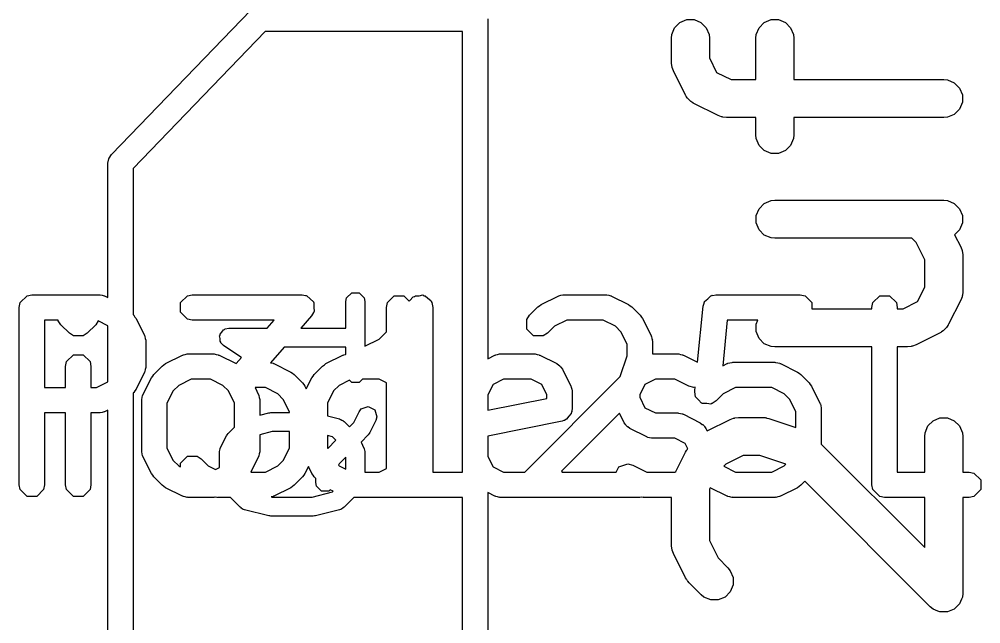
# Model space of a CAD drawing. Extents: x 2.08 to 4.63, y -4.92 to -2.81.
# Drawn here: x 2.7283 to 2.8778, y -3.3342 to -3.2403 of the extents above; entities that cross this region are included whole.
import ezdxf

# ---------------------------------------------------------------- set-up
doc = ezdxf.new("R2010")
doc.units = 0
doc.header["$MEASUREMENT"] = 0
doc.layers.add('BLACK', color=7, linetype='CONTINUOUS')

msp = doc.modelspace()

# ---------------------------------------------------------------- linework, layer by layer
at = {"layer": 'BLACK', "linetype": 'CONTINUOUS'}
for p, q in [((2.74268, -3.26129), (2.76433, -3.23885)), ((2.80118, -3.24021), (2.80118, -3.29301)), ((2.82977, -3.24265), (2.83021, -3.24159)), ((2.83021, -3.24159), (2.83103, -3.24077)), ((2.83103, -3.24077), (2.83209, -3.24033)), ((2.83209, -3.24033), (2.83325, -3.24033)), ((2.83325, -3.24033), (2.83431, -3.24077)), ((2.83431, -3.24077), (2.83513, -3.24159)), ((2.83513, -3.24159), (2.83557, -3.24265)), ((2.8429, -3.24265), (2.84334, -3.24159)), ((2.84334, -3.24159), (2.84415, -3.24077)), ((2.84415, -3.24077), (2.84522, -3.24033)), ((2.84522, -3.24033), (2.84637, -3.24033)), ((2.84637, -3.24033), (2.84743, -3.24077)), ((2.84743, -3.24077), (2.84825, -3.24159)), ((2.84825, -3.24159), (2.84869, -3.24265)), ((2.76658, -3.24218), (2.74606, -3.26345)), ((2.79724, -3.24218), (2.76658, -3.24218)), ((2.79724, -3.29816), (2.79724, -3.24218)), ((2.82972, -3.24323), (2.82977, -3.24265)), ((2.83557, -3.24265), (2.83562, -3.24323)), ((2.84284, -3.24323), (2.8429, -3.24265)), ((2.84869, -3.24265), (2.84875, -3.24323)), ((2.82972, -3.24698), (2.82972, -3.24323)), ((2.83562, -3.24323), (2.83562, -3.24628)), ((2.84284, -3.24965), (2.84284, -3.24323)), ((2.84875, -3.24323), (2.84875, -3.24965)), ((2.82977, -3.24755), (2.82972, -3.24698)), ((2.82981, -3.24765), (2.82977, -3.24755)), ((2.82982, -3.24776), (2.82981, -3.24765)), ((2.83562, -3.24628), (2.83675, -3.24853)), ((2.83003, -3.2483), (2.82982, -3.24776)), ((2.8319, -3.25205), (2.83003, -3.2483)), ((2.83675, -3.24853), (2.83899, -3.24965)), ((2.83899, -3.24965), (2.84284, -3.24965)), ((2.84875, -3.24965), (2.87204, -3.24965)), ((2.87204, -3.24965), (2.87262, -3.24971)), ((2.87262, -3.24971), (2.87368, -3.25015)), ((2.87368, -3.25015), (2.8745, -3.25096)), ((2.83196, -3.25214), (2.8319, -3.25205)), ((2.83198, -3.25219), (2.83196, -3.25214)), ((2.8745, -3.25096), (2.87494, -3.25203)), ((2.87494, -3.25203), (2.87494, -3.25318)), ((2.83203, -3.25225), (2.83198, -3.25219)), ((2.83221, -3.25254), (2.83203, -3.25225)), ((2.83249, -3.25278), (2.83221, -3.25254)), ((2.83273, -3.25306), (2.83249, -3.25278)), ((2.83303, -3.25324), (2.83273, -3.25306)), ((2.83308, -3.25329), (2.83303, -3.25324)), ((2.83313, -3.25331), (2.83308, -3.25329)), ((2.83322, -3.25337), (2.83313, -3.25331)), ((2.83697, -3.25524), (2.83322, -3.25337)), ((2.87494, -3.25318), (2.8745, -3.25424)), ((2.87368, -3.25506), (2.87262, -3.2555)), ((2.8745, -3.25424), (2.87368, -3.25506)), ((2.83751, -3.25545), (2.83697, -3.25524)), ((2.83762, -3.25546), (2.83751, -3.25545)), ((2.83772, -3.2555), (2.83762, -3.25546)), ((2.83829, -3.25555), (2.83772, -3.2555)), ((2.84284, -3.25555), (2.83829, -3.25555)), ((2.84284, -3.25823), (2.84284, -3.25555)), ((2.87204, -3.25555), (2.84875, -3.25555)), ((2.84875, -3.25555), (2.84875, -3.25823)), ((2.87262, -3.2555), (2.87204, -3.25555)), ((2.8429, -3.2588), (2.84284, -3.25823)), ((2.84334, -3.25987), (2.8429, -3.2588)), ((2.84869, -3.2588), (2.84825, -3.25987)), ((2.84875, -3.25823), (2.84869, -3.2588)), ((2.84415, -3.26068), (2.84334, -3.25987)), ((2.84522, -3.26112), (2.84415, -3.26068)), ((2.84637, -3.26112), (2.84522, -3.26112)), ((2.84743, -3.26068), (2.84637, -3.26112)), ((2.84825, -3.25987), (2.84743, -3.26068)), ((2.74213, -3.26265), (2.74226, -3.26196)), ((2.74226, -3.26193), (2.74227, -3.26192)), ((2.74226, -3.26196), (2.74226, -3.26193)), ((2.74227, -3.26192), (2.74228, -3.2619)), ((2.74228, -3.2619), (2.7423, -3.26188)), ((2.7423, -3.26188), (2.74268, -3.26129)), ((2.74213, -3.2835), (2.74213, -3.26265)), ((2.74606, -3.26345), (2.74606, -3.28619)), ((2.84415, -3.26889), (2.84522, -3.26845)), ((2.84522, -3.26845), (2.84579, -3.2684)), ((2.84579, -3.2684), (2.87204, -3.2684)), ((2.87204, -3.2684), (2.87262, -3.26845)), ((2.87262, -3.26845), (2.87368, -3.26889)), ((2.8429, -3.27077), (2.84334, -3.26971)), ((2.84334, -3.26971), (2.84415, -3.26889)), ((2.87368, -3.26889), (2.8745, -3.26971)), ((2.8745, -3.26971), (2.87494, -3.27077)), ((2.8429, -3.27192), (2.8429, -3.27077)), ((2.87494, -3.27077), (2.87494, -3.27192)), ((2.84334, -3.27299), (2.8429, -3.27192)), ((2.84415, -3.2738), (2.84334, -3.27299)), ((2.8745, -3.27299), (2.87373, -3.27375)), ((2.87494, -3.27192), (2.8745, -3.27299)), ((2.84522, -3.27424), (2.84415, -3.2738)), ((2.84579, -3.2743), (2.84522, -3.27424)), ((2.86707, -3.2743), (2.84579, -3.2743)), ((2.86774, -3.27497), (2.86707, -3.2743)), ((2.87373, -3.27375), (2.87468, -3.27565)), ((2.86909, -3.27767), (2.86774, -3.27497)), ((2.87468, -3.27565), (2.87489, -3.27619)), ((2.87489, -3.27619), (2.8749, -3.2763)), ((2.8749, -3.2763), (2.87494, -3.2764)), ((2.87494, -3.2764), (2.87499, -3.27697)), ((2.87499, -3.27697), (2.87499, -3.2826)), ((2.86909, -3.2819), (2.86909, -3.27767)), ((2.86796, -3.28415), (2.86909, -3.2819)), ((2.7285, -3.28429), (2.72956, -3.28322)), ((2.72956, -3.28322), (2.73031, -3.28307)), ((2.73031, -3.28307), (2.74081, -3.28307)), ((2.74081, -3.28307), (2.74091, -3.28309)), ((2.74091, -3.28309), (2.74095, -3.28308)), ((2.74095, -3.28308), (2.74126, -3.28316)), ((2.74126, -3.28316), (2.74157, -3.28322)), ((2.74157, -3.28322), (2.7416, -3.28325)), ((2.7416, -3.28325), (2.74169, -3.28328)), ((2.74169, -3.28328), (2.74213, -3.2835)), ((2.75343, -3.28429), (2.7545, -3.28322)), ((2.7545, -3.28322), (2.75525, -3.28307)), ((2.75525, -3.28307), (2.77231, -3.28307)), ((2.77231, -3.28307), (2.77286, -3.28318)), ((2.77286, -3.28318), (2.77294, -3.28318)), ((2.77294, -3.28318), (2.77297, -3.2832)), ((2.77297, -3.2832), (2.77306, -3.28322)), ((2.77306, -3.28322), (2.77355, -3.28371)), ((2.77913, -3.28412), (2.77924, -3.28355)), ((2.77924, -3.28355), (2.78004, -3.28276)), ((2.78004, -3.28276), (2.78117, -3.28276)), ((2.78117, -3.28276), (2.78197, -3.28355)), ((2.78197, -3.28355), (2.78208, -3.28412)), ((2.78558, -3.28429), (2.78665, -3.28322)), ((2.78665, -3.28322), (2.78815, -3.28322)), ((2.78815, -3.28322), (2.78898, -3.28405)), ((2.78904, -3.28395), (2.78959, -3.2834)), ((2.78959, -3.2834), (2.78979, -3.28336)), ((2.78979, -3.28336), (2.78993, -3.28322)), ((2.78993, -3.28322), (2.7905, -3.28322)), ((2.7905, -3.28322), (2.79106, -3.28311)), ((2.79106, -3.28311), (2.79123, -3.28322)), ((2.79123, -3.28322), (2.79144, -3.28322)), ((2.79144, -3.28322), (2.79184, -3.28363)), ((2.80949, -3.28459), (2.81211, -3.28328)), ((2.81211, -3.28328), (2.81221, -3.28325)), ((2.81221, -3.28325), (2.81224, -3.28322)), ((2.81224, -3.28322), (2.81255, -3.28316)), ((2.81255, -3.28316), (2.81285, -3.28308)), ((2.81285, -3.28308), (2.8129, -3.28309)), ((2.8129, -3.28309), (2.81299, -3.28307)), ((2.81299, -3.28307), (2.81955, -3.28307)), ((2.81955, -3.28307), (2.81965, -3.28309)), ((2.81965, -3.28309), (2.81969, -3.28308)), ((2.81969, -3.28308), (2.82, -3.28316)), ((2.82, -3.28316), (2.82031, -3.28322)), ((2.82031, -3.28322), (2.82034, -3.28325)), ((2.82034, -3.28325), (2.82043, -3.28328)), ((2.82043, -3.28328), (2.82306, -3.28459)), ((2.83539, -3.28369), (2.83586, -3.28322)), ((2.83586, -3.28322), (2.836, -3.28319)), ((2.836, -3.28319), (2.83605, -3.28316)), ((2.83605, -3.28316), (2.83614, -3.28317)), ((2.83614, -3.28317), (2.83661, -3.28307)), ((2.83661, -3.28307), (2.84974, -3.28307)), ((2.84974, -3.28307), (2.85049, -3.28322)), ((2.85049, -3.28322), (2.85156, -3.28429)), ((2.86104, -3.28429), (2.86211, -3.28322)), ((2.86211, -3.28322), (2.86361, -3.28322)), ((2.86361, -3.28322), (2.86468, -3.28429)), ((2.87489, -3.28338), (2.87468, -3.28392)), ((2.8749, -3.28327), (2.87489, -3.28338)), ((2.87494, -3.28317), (2.8749, -3.28327)), ((2.87499, -3.2826), (2.87494, -3.28317)), ((2.72835, -3.28504), (2.7285, -3.28429)), ((2.72835, -3.3126), (2.72835, -3.28504)), ((2.75343, -3.28579), (2.75343, -3.28429)), ((2.77355, -3.28371), (2.77407, -3.28417)), ((2.77407, -3.28417), (2.77408, -3.28424)), ((2.77408, -3.28424), (2.77413, -3.28429)), ((2.77413, -3.28429), (2.77413, -3.28498)), ((2.77413, -3.28498), (2.77417, -3.28567)), ((2.77913, -3.28827), (2.77913, -3.28412)), ((2.78208, -3.28412), (2.78208, -3.29108)), ((2.78543, -3.28504), (2.78558, -3.28429)), ((2.78543, -3.28882), (2.78543, -3.28504)), ((2.78898, -3.28405), (2.78904, -3.28395)), ((2.79184, -3.28363), (2.79232, -3.28395)), ((2.79232, -3.28395), (2.79236, -3.28414)), ((2.79236, -3.28414), (2.7925, -3.28429)), ((2.7925, -3.28429), (2.79265, -3.28504)), ((2.79265, -3.28504), (2.79265, -3.31063)), ((2.80766, -3.28627), (2.80898, -3.28496)), ((2.80898, -3.28496), (2.80924, -3.28479)), ((2.80924, -3.28479), (2.80949, -3.28459)), ((2.82306, -3.28459), (2.82331, -3.28479)), ((2.82331, -3.28479), (2.82357, -3.28496)), ((2.82357, -3.28496), (2.82488, -3.28627)), ((2.83378, -3.29356), (2.83466, -3.28484)), ((2.83466, -3.28484), (2.8348, -3.28439)), ((2.8348, -3.28429), (2.83484, -3.28424)), ((2.8348, -3.28439), (2.8348, -3.28429)), ((2.83484, -3.28424), (2.83488, -3.28411)), ((2.83488, -3.28411), (2.83539, -3.28369)), ((2.85156, -3.28429), (2.85156, -3.28527)), ((2.86089, -3.28504), (2.86104, -3.28429)), ((2.86089, -3.28527), (2.86089, -3.28504)), ((2.86468, -3.28429), (2.86483, -3.28504)), ((2.86483, -3.28504), (2.86483, -3.28527)), ((2.86572, -3.28527), (2.86796, -3.28415)), ((2.87468, -3.28392), (2.87281, -3.28767)), ((2.74606, -3.28619), (2.74614, -3.28627)), ((2.74614, -3.28627), (2.74632, -3.28654)), ((2.74632, -3.28654), (2.74651, -3.28678)), ((2.7545, -3.28686), (2.75343, -3.28579)), ((2.77379, -3.28634), (2.7721, -3.28827)), ((2.77407, -3.28585), (2.77379, -3.28634)), ((2.77413, -3.28579), (2.77407, -3.28585)), ((2.77417, -3.28567), (2.77413, -3.28575)), ((2.77413, -3.28575), (2.77413, -3.28579)), ((2.80724, -3.28691), (2.80766, -3.28627)), ((2.82488, -3.28627), (2.82506, -3.28654)), ((2.82506, -3.28654), (2.82525, -3.28678)), ((2.85156, -3.28527), (2.86089, -3.28527)), ((2.86483, -3.28527), (2.86572, -3.28527)), ((2.7344, -3.28701), (2.73228, -3.28701)), ((2.73228, -3.28701), (2.73228, -3.29751)), ((2.7344, -3.28711), (2.7344, -3.28701)), ((2.73483, -3.28774), (2.7344, -3.28711)), ((2.73614, -3.28906), (2.73483, -3.28774)), ((2.74024, -3.28774), (2.73892, -3.28906)), ((2.74063, -3.28715), (2.74024, -3.28774)), ((2.74213, -3.2879), (2.74063, -3.28715)), ((2.74213, -3.29662), (2.74213, -3.2879)), ((2.74651, -3.28678), (2.74782, -3.28941)), ((2.75525, -3.28701), (2.7545, -3.28686)), ((2.76797, -3.28701), (2.75525, -3.28701)), ((2.76687, -3.28827), (2.76797, -3.28701)), ((2.80724, -3.28842), (2.80724, -3.28691)), ((2.81153, -3.28797), (2.81045, -3.28906)), ((2.81346, -3.28701), (2.81153, -3.28797)), ((2.81909, -3.28701), (2.81346, -3.28701)), ((2.82101, -3.28797), (2.81909, -3.28701)), ((2.82187, -3.28883), (2.82101, -3.28797)), ((2.82525, -3.28678), (2.82656, -3.28941)), ((2.8384, -3.28701), (2.83769, -3.29412)), ((2.84316, -3.28701), (2.8384, -3.28701)), ((2.8429, -3.28765), (2.84316, -3.28701)), ((2.8429, -3.2888), (2.8429, -3.28765)), ((2.87268, -3.28787), (2.8725, -3.28816)), ((2.87273, -3.28781), (2.87268, -3.28787)), ((2.87275, -3.28776), (2.87273, -3.28781)), ((2.87281, -3.28767), (2.87275, -3.28776)), ((2.73678, -3.28948), (2.73614, -3.28906)), ((2.73829, -3.28948), (2.73678, -3.28948)), ((2.73678, -3.28948), (2.73678, -3.28948)), ((2.73892, -3.28906), (2.73829, -3.28948)), ((2.74782, -3.28941), (2.74785, -3.2895)), ((2.74785, -3.2895), (2.74788, -3.28954)), ((2.74788, -3.28954), (2.74794, -3.28985)), ((2.75947, -3.28946), (2.75956, -3.28933)), ((2.75956, -3.28988), (2.75947, -3.28946)), ((2.75956, -3.28918), (2.75986, -3.28887)), ((2.75956, -3.28933), (2.75956, -3.28918)), ((2.75986, -3.28887), (2.7601, -3.28852)), ((2.7601, -3.28852), (2.76025, -3.28849)), ((2.76025, -3.28849), (2.76036, -3.28838)), ((2.76036, -3.28838), (2.76092, -3.28827)), ((2.76092, -3.28827), (2.76687, -3.28827)), ((2.7721, -3.28827), (2.77913, -3.28827)), ((2.78427, -3.28998), (2.78543, -3.28882)), ((2.8083, -3.28948), (2.80724, -3.28842)), ((2.80981, -3.28948), (2.8083, -3.28948)), ((2.81045, -3.28906), (2.80981, -3.28948)), ((2.82283, -3.29075), (2.82187, -3.28883)), ((2.82656, -3.28941), (2.82659, -3.2895)), ((2.82659, -3.2895), (2.82662, -3.28954)), ((2.82662, -3.28954), (2.82668, -3.28985)), ((2.84334, -3.28986), (2.8429, -3.2888)), ((2.87149, -3.28899), (2.86774, -3.29086)), ((2.87158, -3.28893), (2.87149, -3.28899)), ((2.87163, -3.28891), (2.87158, -3.28893)), ((2.87168, -3.28886), (2.87163, -3.28891)), ((2.87198, -3.28868), (2.87168, -3.28886)), ((2.87222, -3.2884), (2.87198, -3.28868)), ((2.8725, -3.28816), (2.87222, -3.2884)), ((2.74794, -3.28985), (2.74803, -3.29015)), ((2.74803, -3.29015), (2.74801, -3.29019)), ((2.74801, -3.29019), (2.74803, -3.29029)), ((2.74803, -3.29029), (2.74803, -3.29423)), ((2.75956, -3.29031), (2.75956, -3.28988)), ((2.75967, -3.29042), (2.75956, -3.29031)), ((2.75969, -3.29057), (2.75967, -3.29042)), ((2.7601, -3.29097), (2.75969, -3.29057)), ((2.76279, -3.29277), (2.7601, -3.29097)), ((2.78208, -3.29108), (2.78427, -3.28998)), ((2.82283, -3.29259), (2.82283, -3.29075)), ((2.82668, -3.28985), (2.82677, -3.29015)), ((2.82677, -3.29015), (2.82675, -3.29019)), ((2.82675, -3.29019), (2.82677, -3.29029)), ((2.82677, -3.29029), (2.82677, -3.29226)), ((2.84415, -3.29068), (2.84334, -3.28986)), ((2.84522, -3.29112), (2.84415, -3.29068)), ((2.86774, -3.29086), (2.8672, -3.29107)), ((2.73571, -3.29347), (2.73678, -3.29241)), ((2.73678, -3.29241), (2.73829, -3.29241)), ((2.73829, -3.29241), (2.73935, -3.29347)), ((2.75109, -3.29378), (2.75371, -3.29247)), ((2.75371, -3.29247), (2.75381, -3.29244)), ((2.75381, -3.29244), (2.75384, -3.29241)), ((2.75384, -3.29241), (2.75415, -3.29235)), ((2.75415, -3.29235), (2.75445, -3.29226)), ((2.75445, -3.29226), (2.7545, -3.29228)), ((2.7545, -3.29228), (2.75459, -3.29226)), ((2.75459, -3.29226), (2.75853, -3.29226)), ((2.75853, -3.29226), (2.75863, -3.29228)), ((2.75863, -3.29228), (2.75867, -3.29226)), ((2.75867, -3.29226), (2.75897, -3.29235)), ((2.75897, -3.29235), (2.75928, -3.29241)), ((2.75928, -3.29241), (2.75932, -3.29244)), ((2.75932, -3.29244), (2.75941, -3.29247)), ((2.75941, -3.29247), (2.76204, -3.29378)), ((2.76952, -3.29122), (2.76741, -3.29363)), ((2.77913, -3.29122), (2.76952, -3.29122)), ((2.77602, -3.29378), (2.77865, -3.29247)), ((2.77865, -3.29247), (2.77874, -3.29244)), ((2.77874, -3.29244), (2.77877, -3.29241)), ((2.77877, -3.29241), (2.77908, -3.29235)), ((2.77908, -3.29235), (2.77913, -3.29233)), ((2.77913, -3.29233), (2.77913, -3.29122)), ((2.80118, -3.29301), (2.80227, -3.29247)), ((2.80227, -3.29247), (2.80236, -3.29244)), ((2.80236, -3.29244), (2.8024, -3.29241)), ((2.8024, -3.29241), (2.80271, -3.29235)), ((2.80271, -3.29235), (2.80301, -3.29226)), ((2.80301, -3.29226), (2.80305, -3.29228)), ((2.80305, -3.29228), (2.80315, -3.29226)), ((2.80315, -3.29226), (2.8084, -3.29226)), ((2.8084, -3.29226), (2.8085, -3.29228)), ((2.8085, -3.29228), (2.80854, -3.29226)), ((2.80854, -3.29226), (2.80884, -3.29235)), ((2.80884, -3.29235), (2.80915, -3.29241)), ((2.80915, -3.29241), (2.80918, -3.29244)), ((2.80918, -3.29244), (2.80928, -3.29247)), ((2.80928, -3.29247), (2.8119, -3.29378)), ((2.82677, -3.29226), (2.83071, -3.29226)), ((2.83071, -3.29226), (2.83081, -3.29228)), ((2.83081, -3.29228), (2.83085, -3.29226)), ((2.83085, -3.29226), (2.83115, -3.29235)), ((2.83115, -3.29235), (2.83146, -3.29241)), ((2.83146, -3.29241), (2.83149, -3.29244)), ((2.83149, -3.29244), (2.83159, -3.29247)), ((2.83159, -3.29247), (2.83378, -3.29356)), ((2.84579, -3.29117), (2.84522, -3.29112)), ((2.86089, -3.29117), (2.84579, -3.29117)), ((2.86089, -3.3126), (2.86089, -3.29117)), ((2.86642, -3.29117), (2.86483, -3.29117)), ((2.86483, -3.29117), (2.86483, -3.31063)), ((2.86699, -3.29112), (2.86642, -3.29117)), ((2.86709, -3.29108), (2.86699, -3.29112)), ((2.8672, -3.29107), (2.86709, -3.29108)), ((2.73556, -3.29423), (2.73571, -3.29347)), ((2.73935, -3.29347), (2.7395, -3.29423)), ((2.75058, -3.29415), (2.75084, -3.29397)), ((2.75084, -3.29397), (2.75109, -3.29378)), ((2.76204, -3.29378), (2.76287, -3.29284)), ((2.76204, -3.29378), (2.76204, -3.29378)), ((2.76287, -3.29284), (2.76279, -3.29277)), ((2.76741, -3.29363), (2.7675, -3.29366)), ((2.7675, -3.29366), (2.76781, -3.29372)), ((2.76781, -3.29372), (2.76785, -3.29375)), ((2.76785, -3.29375), (2.76794, -3.29378)), ((2.76794, -3.29378), (2.77057, -3.29509)), ((2.77551, -3.29415), (2.77577, -3.29397)), ((2.77577, -3.29397), (2.77602, -3.29378)), ((2.8119, -3.29378), (2.81221, -3.29402)), ((2.81221, -3.29402), (2.81231, -3.29405)), ((2.82177, -3.29579), (2.82283, -3.29259)), ((2.83769, -3.29412), (2.83836, -3.29378)), ((2.83836, -3.29378), (2.83845, -3.29375)), ((2.83845, -3.29375), (2.83849, -3.29372)), ((2.83849, -3.29372), (2.83879, -3.29366)), ((2.83879, -3.29366), (2.8391, -3.29358)), ((2.8391, -3.29358), (2.83914, -3.29359)), ((2.83914, -3.29359), (2.83924, -3.29357)), ((2.83924, -3.29357), (2.8458, -3.29357)), ((2.8458, -3.29357), (2.8459, -3.29359)), ((2.8459, -3.29359), (2.84594, -3.29358)), ((2.84594, -3.29358), (2.84624, -3.29366)), ((2.84624, -3.29366), (2.84655, -3.29372)), ((2.84655, -3.29372), (2.84659, -3.29375)), ((2.84659, -3.29375), (2.84668, -3.29378)), ((2.84668, -3.29378), (2.84931, -3.29509)), ((2.73556, -3.29751), (2.73556, -3.29423)), ((2.7395, -3.29423), (2.7395, -3.29751)), ((2.74782, -3.29511), (2.74651, -3.29773)), ((2.74785, -3.29501), (2.74782, -3.29511)), ((2.74788, -3.29498), (2.74785, -3.29501)), ((2.74794, -3.29467), (2.74788, -3.29498)), ((2.74803, -3.29437), (2.74794, -3.29467)), ((2.74803, -3.29423), (2.74801, -3.29432)), ((2.74801, -3.29432), (2.74803, -3.29437)), ((2.74909, -3.29572), (2.74926, -3.29546)), ((2.74926, -3.29546), (2.75058, -3.29415)), ((2.77057, -3.29509), (2.77081, -3.29528)), ((2.77081, -3.29528), (2.77108, -3.29546)), ((2.77108, -3.29546), (2.77239, -3.29677)), ((2.77402, -3.29572), (2.7742, -3.29546)), ((2.7742, -3.29546), (2.77551, -3.29415)), ((2.81231, -3.29405), (2.8124, -3.29416)), ((2.8124, -3.29416), (2.81251, -3.29425)), ((2.81251, -3.29425), (2.81254, -3.29435)), ((2.81254, -3.29435), (2.81278, -3.29466)), ((2.81278, -3.29466), (2.8141, -3.29728)), ((2.84931, -3.29509), (2.84955, -3.29528)), ((2.84955, -3.29528), (2.84982, -3.29546)), ((2.84982, -3.29546), (2.85113, -3.29677)), ((2.74035, -3.29751), (2.74213, -3.29662)), ((2.74758, -3.2986), (2.7489, -3.29597)), ((2.7489, -3.29597), (2.74909, -3.29572)), ((2.75506, -3.2962), (2.75313, -3.29716)), ((2.75807, -3.2962), (2.75506, -3.2962)), ((2.75999, -3.29716), (2.75807, -3.2962)), ((2.77239, -3.29677), (2.77256, -3.29703)), ((2.77297, -3.2977), (2.77383, -3.29597)), ((2.77383, -3.29597), (2.77402, -3.29572)), ((2.77967, -3.29636), (2.77807, -3.29716)), ((2.78004, -3.29673), (2.77967, -3.29636)), ((2.78117, -3.29673), (2.78004, -3.29673)), ((2.78171, -3.2962), (2.78117, -3.29673)), ((2.78431, -3.2962), (2.78171, -3.2962)), ((2.78543, -3.29676), (2.78431, -3.2962)), ((2.78543, -3.31007), (2.78543, -3.29676)), ((2.80199, -3.29701), (2.80118, -3.29863)), ((2.80361, -3.2962), (2.80199, -3.29701)), ((2.80793, -3.2962), (2.80361, -3.2962)), ((2.80693, -3.31063), (2.82177, -3.29579)), ((2.80956, -3.29701), (2.80793, -3.2962)), ((2.81037, -3.29863), (2.80956, -3.29701)), ((2.82561, -3.29701), (2.8248, -3.29863)), ((2.82724, -3.2962), (2.82561, -3.29701)), ((2.83024, -3.2962), (2.82724, -3.2962)), ((2.83245, -3.2973), (2.83024, -3.2962)), ((2.85113, -3.29677), (2.85131, -3.29703)), ((2.73228, -3.29751), (2.73556, -3.29751)), ((2.7395, -3.29751), (2.74035, -3.29751)), ((2.74614, -3.29824), (2.74606, -3.29832)), ((2.74606, -3.29832), (2.74606, -3.35793)), ((2.74632, -3.29798), (2.74614, -3.29824)), ((2.74651, -3.29773), (2.74632, -3.29798)), ((2.75227, -3.29802), (2.75131, -3.29994)), ((2.75313, -3.29716), (2.75227, -3.29802)), ((2.76085, -3.29802), (2.75999, -3.29716)), ((2.76181, -3.29994), (2.76085, -3.29802)), ((2.7666, -3.29751), (2.765, -3.29751)), ((2.765, -3.29751), (2.76554, -3.2986)), ((2.76852, -3.29847), (2.7666, -3.29751)), ((2.76938, -3.29933), (2.76852, -3.29847)), ((2.77256, -3.29703), (2.77276, -3.29728)), ((2.77276, -3.29728), (2.77297, -3.2977)), ((2.77721, -3.29802), (2.77625, -3.29994)), ((2.77807, -3.29716), (2.77721, -3.29802)), ((2.79724, -3.30866), (2.79724, -3.29816)), ((2.79724, -3.29816), (2.79724, -3.29816)), ((2.8141, -3.29728), (2.81412, -3.29738)), ((2.81412, -3.29738), (2.81415, -3.29741)), ((2.81415, -3.29741), (2.81422, -3.29772)), ((2.81422, -3.29772), (2.8143, -3.29802)), ((2.8143, -3.29802), (2.81429, -3.29807)), ((2.81429, -3.29807), (2.8143, -3.29816)), ((2.8143, -3.29816), (2.8143, -3.30079)), ((2.83319, -3.2975), (2.83245, -3.2973)), ((2.8334, -3.29744), (2.83319, -3.2975)), ((2.83334, -3.29797), (2.8334, -3.29744)), ((2.83342, -3.29873), (2.83334, -3.29797)), ((2.83778, -3.29847), (2.83669, -3.29956)), ((2.8397, -3.29751), (2.83778, -3.29847)), ((2.84534, -3.29751), (2.8397, -3.29751)), ((2.84726, -3.29847), (2.84534, -3.29751)), ((2.84812, -3.29933), (2.84726, -3.29847)), ((2.85131, -3.29703), (2.8515, -3.29728)), ((2.8515, -3.29728), (2.85281, -3.29991)), ((2.74738, -3.29934), (2.74746, -3.29903)), ((2.74739, -3.29938), (2.74738, -3.29934)), ((2.74738, -3.29948), (2.74739, -3.29938)), ((2.74738, -3.30735), (2.74738, -3.29948)), ((2.74746, -3.29903), (2.74753, -3.29872)), ((2.74753, -3.29872), (2.74756, -3.29869)), ((2.74756, -3.29869), (2.74758, -3.2986)), ((2.75131, -3.29994), (2.75131, -3.30689)), ((2.76181, -3.30364), (2.76181, -3.29994)), ((2.76554, -3.2986), (2.76557, -3.29869)), ((2.76557, -3.29869), (2.7656, -3.29872)), ((2.7656, -3.29872), (2.76566, -3.29903)), ((2.76566, -3.29903), (2.76574, -3.29934)), ((2.76574, -3.29934), (2.76573, -3.29938)), ((2.76573, -3.29938), (2.76575, -3.29948)), ((2.76575, -3.29948), (2.76575, -3.30178)), ((2.77034, -3.30125), (2.76938, -3.29933)), ((2.77625, -3.29994), (2.77625, -3.3019)), ((2.80118, -3.29863), (2.80118, -3.30101)), ((2.80118, -3.30101), (2.81037, -3.29917)), ((2.81037, -3.29917), (2.81037, -3.29863)), ((2.8248, -3.29863), (2.8248, -3.29901)), ((2.8248, -3.29901), (2.82561, -3.30063)), ((2.83348, -3.29881), (2.83342, -3.29873)), ((2.83348, -3.29892), (2.83348, -3.29881)), ((2.83395, -3.29939), (2.83348, -3.29892)), ((2.83437, -3.2999), (2.83395, -3.29939)), ((2.83447, -3.29991), (2.83437, -3.2999)), ((2.83455, -3.29998), (2.83447, -3.29991)), ((2.83521, -3.29998), (2.83455, -3.29998)), ((2.83587, -3.30005), (2.83521, -3.29998)), ((2.83595, -3.29998), (2.83587, -3.30005)), ((2.83606, -3.29998), (2.83595, -3.29998)), ((2.83669, -3.29956), (2.83606, -3.29998)), ((2.84908, -3.30125), (2.84812, -3.29933)), ((2.85281, -3.29991), (2.85284, -3.3)), ((2.73556, -3.30144), (2.73228, -3.30144)), ((2.73228, -3.30144), (2.73228, -3.3126)), ((2.73556, -3.3126), (2.73556, -3.30144)), ((2.74081, -3.30144), (2.7395, -3.30144)), ((2.7395, -3.30144), (2.7395, -3.3126)), ((2.74091, -3.30143), (2.74081, -3.30144)), ((2.74095, -3.30144), (2.74091, -3.30143)), ((2.74126, -3.30136), (2.74095, -3.30144)), ((2.74157, -3.30129), (2.74126, -3.30136)), ((2.7416, -3.30126), (2.74157, -3.30129)), ((2.74169, -3.30124), (2.7416, -3.30126)), ((2.74213, -3.30102), (2.74169, -3.30124)), ((2.74213, -3.35911), (2.74213, -3.30102)), ((2.76575, -3.30178), (2.76713, -3.30143)), ((2.76713, -3.30143), (2.76731, -3.30143)), ((2.76731, -3.30143), (2.76748, -3.30139)), ((2.76748, -3.30139), (2.77034, -3.30139)), ((2.77034, -3.30139), (2.77034, -3.30125)), ((2.78033, -3.30293), (2.78116, -3.30127)), ((2.78116, -3.30127), (2.78151, -3.30081)), ((2.78151, -3.30081), (2.78259, -3.30046)), ((2.78259, -3.30046), (2.7836, -3.30096)), ((2.7836, -3.30096), (2.78395, -3.30203)), ((2.82164, -3.30149), (2.81265, -3.31048)), ((2.81421, -3.30125), (2.81415, -3.30154)), ((2.81427, -3.30117), (2.81421, -3.30125)), ((2.8143, -3.30079), (2.81425, -3.30107)), ((2.81425, -3.30107), (2.81427, -3.30117)), ((2.82239, -3.30298), (2.82164, -3.30149)), ((2.82561, -3.30063), (2.82724, -3.30144)), ((2.82724, -3.30144), (2.83071, -3.30144)), ((2.83071, -3.30144), (2.83081, -3.30146)), ((2.83081, -3.30146), (2.83085, -3.30145)), ((2.83085, -3.30145), (2.83115, -3.30153)), ((2.84908, -3.3037), (2.84908, -3.30125)), ((2.85284, -3.3), (2.85287, -3.30004)), ((2.85287, -3.30004), (2.85293, -3.30034)), ((2.85293, -3.30034), (2.85301, -3.30065)), ((2.85301, -3.30065), (2.853, -3.30069)), ((2.853, -3.30069), (2.85302, -3.30079)), ((2.85302, -3.30079), (2.85302, -3.30627)), ((2.77625, -3.3019), (2.77815, -3.30237)), ((2.77815, -3.30237), (2.7783, -3.30244)), ((2.7783, -3.30244), (2.77836, -3.30244)), ((2.77836, -3.30244), (2.77851, -3.30254)), ((2.77851, -3.30254), (2.77867, -3.30262)), ((2.77867, -3.30262), (2.77871, -3.30267)), ((2.77871, -3.30267), (2.77884, -3.30276)), ((2.77884, -3.30276), (2.77967, -3.30359)), ((2.77967, -3.30359), (2.78033, -3.30293)), ((2.7838, -3.30259), (2.78286, -3.30446)), ((2.78395, -3.30203), (2.7838, -3.30259)), ((2.81272, -3.30272), (2.80118, -3.30503)), ((2.81299, -3.30261), (2.81272, -3.30272)), ((2.81309, -3.30261), (2.81299, -3.30261)), ((2.81316, -3.30254), (2.81309, -3.30261)), ((2.81343, -3.30242), (2.81316, -3.30254)), ((2.81375, -3.30195), (2.81343, -3.30242)), ((2.81415, -3.30154), (2.81375, -3.30195)), ((2.82263, -3.30329), (2.82239, -3.30298)), ((2.83115, -3.30153), (2.83146, -3.30159)), ((2.83146, -3.30159), (2.83149, -3.30163)), ((2.83149, -3.30163), (2.83159, -3.30165)), ((2.83159, -3.30165), (2.83421, -3.30296)), ((2.83421, -3.30296), (2.83452, -3.30321)), ((2.83529, -3.30423), (2.83885, -3.30245)), ((2.83885, -3.30245), (2.83939, -3.30225)), ((2.83939, -3.30225), (2.8395, -3.30224)), ((2.8395, -3.30224), (2.83959, -3.3022)), ((2.83959, -3.3022), (2.84017, -3.30214)), ((2.84017, -3.30214), (2.84392, -3.30214)), ((2.84392, -3.30214), (2.84421, -3.30217)), ((2.84421, -3.30217), (2.84429, -3.30217)), ((2.84429, -3.30217), (2.84439, -3.30219)), ((2.84439, -3.30219), (2.84449, -3.3022)), ((2.84449, -3.3022), (2.84457, -3.30223)), ((2.84457, -3.30223), (2.84485, -3.30229)), ((2.84485, -3.30229), (2.84908, -3.3037)), ((2.86958, -3.30345), (2.8704, -3.30264)), ((2.8704, -3.30264), (2.87146, -3.3022)), ((2.87146, -3.3022), (2.87262, -3.3022)), ((2.87262, -3.3022), (2.87368, -3.30264)), ((2.87368, -3.30264), (2.8745, -3.30345)), ((2.76082, -3.30464), (2.76181, -3.30364)), ((2.76767, -3.30434), (2.76575, -3.30482)), ((2.77034, -3.30434), (2.76767, -3.30434)), ((2.77034, -3.30689), (2.77034, -3.30434)), ((2.78286, -3.30446), (2.78272, -3.30465)), ((2.82266, -3.30339), (2.82263, -3.30329)), ((2.82277, -3.30348), (2.82266, -3.30339)), ((2.82286, -3.30359), (2.82277, -3.30348)), ((2.82296, -3.30362), (2.82286, -3.30359)), ((2.82327, -3.30386), (2.82296, -3.30362)), ((2.82589, -3.30517), (2.82327, -3.30386)), ((2.83452, -3.30321), (2.83462, -3.30324)), ((2.83462, -3.30324), (2.83471, -3.30335)), ((2.83471, -3.30335), (2.83482, -3.30344)), ((2.83482, -3.30344), (2.83485, -3.30354)), ((2.83485, -3.30354), (2.83509, -3.30385)), ((2.83509, -3.30385), (2.83529, -3.30423)), ((2.86914, -3.30452), (2.86958, -3.30345)), ((2.8745, -3.30345), (2.87494, -3.30452)), ((2.7596, -3.30689), (2.76054, -3.30502)), ((2.76054, -3.30502), (2.76068, -3.30483)), ((2.76068, -3.30483), (2.76082, -3.30464)), ((2.76575, -3.30482), (2.76575, -3.30735)), ((2.77704, -3.30514), (2.77625, -3.30494)), ((2.77625, -3.30494), (2.77625, -3.30689)), ((2.77629, -3.30697), (2.77758, -3.30568)), ((2.77758, -3.30568), (2.77704, -3.30514)), ((2.78259, -3.30485), (2.78147, -3.30597)), ((2.78147, -3.30597), (2.78193, -3.30689)), ((2.78272, -3.30465), (2.78259, -3.30485)), ((2.80118, -3.30503), (2.80118, -3.3082)), ((2.82599, -3.3052), (2.82589, -3.30517)), ((2.82602, -3.30523), (2.82599, -3.3052)), ((2.82633, -3.30529), (2.82602, -3.30523)), ((2.82663, -3.30538), (2.82633, -3.30529)), ((2.82667, -3.30536), (2.82663, -3.30538)), ((2.82677, -3.30538), (2.82667, -3.30536)), ((2.83024, -3.30538), (2.82677, -3.30538)), ((2.83187, -3.30619), (2.83024, -3.30538)), ((2.86909, -3.30509), (2.86914, -3.30452)), ((2.86909, -3.31063), (2.86909, -3.30509)), ((2.87494, -3.30452), (2.87499, -3.30509)), ((2.87499, -3.30509), (2.87499, -3.31063)), ((2.74739, -3.30745), (2.74738, -3.30735)), ((2.74738, -3.30749), (2.74739, -3.30745)), ((2.75131, -3.30689), (2.75227, -3.30881)), ((2.75945, -3.30745), (2.75951, -3.30722)), ((2.75946, -3.30748), (2.75945, -3.30745)), ((2.75951, -3.30722), (2.75956, -3.30699)), ((2.75956, -3.30699), (2.75958, -3.30696)), ((2.75958, -3.30696), (2.7596, -3.30689)), ((2.76575, -3.30735), (2.76573, -3.30745)), ((2.76573, -3.30745), (2.76574, -3.30749)), ((2.76938, -3.30881), (2.77034, -3.30689)), ((2.77625, -3.30689), (2.77629, -3.30697)), ((2.78193, -3.30689), (2.78195, -3.30696)), ((2.78195, -3.30696), (2.78197, -3.30699)), ((2.78197, -3.30699), (2.78202, -3.30722)), ((2.78202, -3.30722), (2.78208, -3.30745)), ((2.78208, -3.30745), (2.78207, -3.30748)), ((2.83226, -3.30699), (2.83187, -3.30619)), ((2.8319, -3.30752), (2.83206, -3.30728)), ((2.83206, -3.30728), (2.83209, -3.3072)), ((2.83209, -3.3072), (2.83216, -3.30712)), ((2.83216, -3.30712), (2.83221, -3.30703)), ((2.83221, -3.30703), (2.83226, -3.30699)), ((2.85302, -3.30627), (2.86909, -3.32234)), ((2.74746, -3.30779), (2.74738, -3.30749)), ((2.74753, -3.3081), (2.74746, -3.30779)), ((2.74756, -3.30814), (2.74753, -3.3081)), ((2.74758, -3.30823), (2.74756, -3.30814)), ((2.7489, -3.31086), (2.74758, -3.30823)), ((2.75227, -3.30881), (2.75313, -3.30967)), ((2.75343, -3.30922), (2.7545, -3.30816)), ((2.7545, -3.30816), (2.756, -3.30816)), ((2.756, -3.30816), (2.75664, -3.30858)), ((2.75664, -3.30858), (2.75773, -3.30967)), ((2.75945, -3.30755), (2.75946, -3.30748)), ((2.75945, -3.30994), (2.75945, -3.30755)), ((2.76554, -3.30823), (2.76434, -3.31063)), ((2.76557, -3.30814), (2.76554, -3.30823)), ((2.7656, -3.3081), (2.76557, -3.30814)), ((2.76566, -3.30779), (2.7656, -3.3081)), ((2.76574, -3.30749), (2.76566, -3.30779)), ((2.76852, -3.30967), (2.76938, -3.30881)), ((2.77913, -3.30831), (2.77807, -3.30937)), ((2.77913, -3.3102), (2.77913, -3.30831)), ((2.78207, -3.30748), (2.78208, -3.30755)), ((2.78208, -3.30755), (2.78208, -3.31063)), ((2.79724, -3.31063), (2.79724, -3.30866)), ((2.79724, -3.30866), (2.79724, -3.30866)), ((2.80118, -3.3082), (2.80199, -3.30982)), ((2.83039, -3.31056), (2.8319, -3.30752)), ((2.84087, -3.30805), (2.83817, -3.3094)), ((2.84344, -3.30805), (2.84087, -3.30805)), ((2.84752, -3.30941), (2.84344, -3.30805)), ((2.75313, -3.30967), (2.75343, -3.30982)), ((2.75343, -3.30982), (2.75343, -3.30922)), ((2.75773, -3.30967), (2.75886, -3.31023)), ((2.75886, -3.31023), (2.75945, -3.30994)), ((2.7666, -3.31063), (2.76852, -3.30967)), ((2.77329, -3.30978), (2.77276, -3.31086)), ((2.77383, -3.31086), (2.77329, -3.30978)), ((2.77807, -3.30937), (2.77797, -3.30957)), ((2.77797, -3.30957), (2.77807, -3.30967)), ((2.77807, -3.30967), (2.77913, -3.3102)), ((2.78431, -3.31063), (2.78543, -3.31007)), ((2.80199, -3.30982), (2.80361, -3.31063)), ((2.82113, -3.31063), (2.82154, -3.3098)), ((2.82154, -3.3098), (2.82297, -3.30932)), ((2.82297, -3.30932), (2.82371, -3.30953)), ((2.82371, -3.30953), (2.82592, -3.31063)), ((2.83817, -3.3094), (2.83786, -3.30971)), ((2.83786, -3.30971), (2.8397, -3.31063)), ((2.84534, -3.31063), (2.84726, -3.30967)), ((2.84726, -3.30967), (2.84752, -3.30941)), ((2.74909, -3.3111), (2.7489, -3.31086)), ((2.74926, -3.31137), (2.74909, -3.3111)), ((2.75058, -3.31268), (2.74926, -3.31137)), ((2.76434, -3.31063), (2.7666, -3.31063)), ((2.77239, -3.31137), (2.77108, -3.31268)), ((2.77256, -3.3111), (2.77239, -3.31137)), ((2.77276, -3.31086), (2.77256, -3.3111)), ((2.77402, -3.3111), (2.77383, -3.31086)), ((2.7742, -3.31137), (2.77402, -3.3111)), ((2.77444, -3.31161), (2.7742, -3.31137)), ((2.77444, -3.31224), (2.77444, -3.31161)), ((2.78208, -3.31063), (2.78431, -3.31063)), ((2.79265, -3.31063), (2.79724, -3.31063)), ((2.80361, -3.31063), (2.80693, -3.31063)), ((2.81265, -3.31048), (2.81273, -3.31063)), ((2.81273, -3.31063), (2.82113, -3.31063)), ((2.82592, -3.31063), (2.83024, -3.31063)), ((2.83024, -3.31063), (2.83039, -3.31056)), ((2.8397, -3.31063), (2.84534, -3.31063)), ((2.86483, -3.31063), (2.86909, -3.31063)), ((2.87499, -3.31063), (2.87598, -3.31063)), ((2.87598, -3.31063), (2.87674, -3.31078)), ((2.87674, -3.31078), (2.8778, -3.31185)), ((2.8778, -3.31185), (2.8778, -3.31335)), ((2.7285, -3.31335), (2.72835, -3.3126)), ((2.72956, -3.31442), (2.7285, -3.31335)), ((2.73213, -3.31335), (2.73107, -3.31442)), ((2.73228, -3.3126), (2.73213, -3.31335)), ((2.73571, -3.31335), (2.73556, -3.3126)), ((2.73678, -3.31442), (2.73571, -3.31335)), ((2.73935, -3.31335), (2.73829, -3.31442)), ((2.7395, -3.3126), (2.73935, -3.31335)), ((2.75084, -3.31285), (2.75058, -3.31268)), ((2.75109, -3.31305), (2.75084, -3.31285)), ((2.75371, -3.31436), (2.75109, -3.31305)), ((2.77057, -3.31305), (2.76794, -3.31436)), ((2.77081, -3.31285), (2.77057, -3.31305)), ((2.77108, -3.31268), (2.77081, -3.31285)), ((2.77456, -3.31281), (2.77444, -3.31224)), ((2.77535, -3.3136), (2.77456, -3.31281)), ((2.7767, -3.31339), (2.77648, -3.3136)), ((2.77715, -3.31361), (2.7767, -3.31339)), ((2.83574, -3.31305), (2.83562, -3.31329)), ((2.83562, -3.31329), (2.83562, -3.32127)), ((2.83836, -3.31436), (2.83574, -3.31305)), ((2.84931, -3.31305), (2.84668, -3.31436)), ((2.84955, -3.31285), (2.84931, -3.31305)), ((2.84982, -3.31268), (2.84955, -3.31285)), ((2.85045, -3.31205), (2.84982, -3.31268)), ((2.86995, -3.33155), (2.85045, -3.31205)), ((2.86104, -3.31335), (2.86089, -3.3126)), ((2.86211, -3.31442), (2.86104, -3.31335)), ((2.8778, -3.31335), (2.87674, -3.31442)), ((2.73107, -3.31442), (2.72956, -3.31442)), ((2.73829, -3.31442), (2.73678, -3.31442)), ((2.75381, -3.31439), (2.75371, -3.31436)), ((2.75384, -3.31442), (2.75381, -3.31439)), ((2.75415, -3.31448), (2.75384, -3.31442)), ((2.75445, -3.31456), (2.75415, -3.31448)), ((2.7545, -3.31455), (2.75445, -3.31456)), ((2.75459, -3.31457), (2.7545, -3.31455)), ((2.75853, -3.31457), (2.75459, -3.31457)), ((2.75863, -3.31455), (2.75853, -3.31457)), ((2.75867, -3.31456), (2.75863, -3.31455)), ((2.75886, -3.31451), (2.75867, -3.31456)), ((2.75905, -3.31456), (2.75886, -3.31451)), ((2.75909, -3.31455), (2.75905, -3.31456)), ((2.75919, -3.31457), (2.75909, -3.31455)), ((2.76116, -3.31457), (2.75919, -3.31457)), ((2.76269, -3.3161), (2.76116, -3.31457)), ((2.76781, -3.31442), (2.76752, -3.31448)), ((2.76752, -3.31448), (2.76767, -3.31451)), ((2.76767, -3.31451), (2.77386, -3.31451)), ((2.76785, -3.31439), (2.76781, -3.31442)), ((2.76794, -3.31436), (2.76785, -3.31439)), ((2.77386, -3.31451), (2.77704, -3.31372)), ((2.77648, -3.3136), (2.77535, -3.3136)), ((2.77704, -3.31372), (2.77715, -3.31361)), ((2.78037, -3.31457), (2.77884, -3.3161)), ((2.78281, -3.31457), (2.78037, -3.31457)), ((2.79724, -3.31457), (2.78281, -3.31457)), ((2.79724, -3.33976), (2.79724, -3.31457)), ((2.80227, -3.31436), (2.80118, -3.31382)), ((2.80118, -3.31382), (2.80118, -3.33976)), ((2.80236, -3.31439), (2.80227, -3.31436)), ((2.8024, -3.31442), (2.80236, -3.31439)), ((2.80271, -3.31448), (2.8024, -3.31442)), ((2.80301, -3.31456), (2.80271, -3.31448)), ((2.80305, -3.31455), (2.80301, -3.31456)), ((2.80315, -3.31457), (2.80305, -3.31455)), ((2.80774, -3.31457), (2.80315, -3.31457)), ((2.8248, -3.31457), (2.80774, -3.31457)), ((2.82511, -3.31451), (2.8248, -3.31457)), ((2.82532, -3.31456), (2.82511, -3.31451)), ((2.82536, -3.31455), (2.82532, -3.31456)), ((2.82546, -3.31457), (2.82536, -3.31455)), ((2.82972, -3.31457), (2.82546, -3.31457)), ((2.82972, -3.32197), (2.82972, -3.31457)), ((2.83845, -3.31439), (2.83836, -3.31436)), ((2.83849, -3.31442), (2.83845, -3.31439)), ((2.83879, -3.31448), (2.83849, -3.31442)), ((2.8391, -3.31456), (2.83879, -3.31448)), ((2.83914, -3.31455), (2.8391, -3.31456)), ((2.83924, -3.31457), (2.83914, -3.31455)), ((2.8458, -3.31457), (2.83924, -3.31457)), ((2.8459, -3.31455), (2.8458, -3.31457)), ((2.84594, -3.31456), (2.8459, -3.31455)), ((2.84624, -3.31448), (2.84594, -3.31456)), ((2.84655, -3.31442), (2.84624, -3.31448)), ((2.84659, -3.31439), (2.84655, -3.31442)), ((2.84668, -3.31436), (2.84659, -3.31439)), ((2.86286, -3.31457), (2.86211, -3.31442)), ((2.86909, -3.31457), (2.86286, -3.31457)), ((2.86909, -3.32234), (2.86909, -3.31457)), ((2.87598, -3.31457), (2.87499, -3.31457)), ((2.87499, -3.31457), (2.87499, -3.32947)), ((2.87674, -3.31442), (2.87598, -3.31457)), ((2.76282, -3.31619), (2.76269, -3.3161)), ((2.76285, -3.31624), (2.76282, -3.31619)), ((2.76302, -3.31632), (2.76285, -3.31624)), ((2.76317, -3.31642), (2.76302, -3.31632)), ((2.76323, -3.31642), (2.76317, -3.31642)), ((2.76338, -3.31649), (2.76323, -3.31642)), ((2.7783, -3.31642), (2.77815, -3.31649)), ((2.77836, -3.31642), (2.7783, -3.31642)), ((2.77851, -3.31632), (2.77836, -3.31642)), ((2.77867, -3.31624), (2.77851, -3.31632)), ((2.77871, -3.31619), (2.77867, -3.31624)), ((2.77884, -3.3161), (2.77871, -3.31619)), ((2.76713, -3.31742), (2.76338, -3.31649)), ((2.76731, -3.31743), (2.76713, -3.31742)), ((2.76748, -3.31747), (2.76731, -3.31743)), ((2.77404, -3.31747), (2.76748, -3.31747)), ((2.77422, -3.31743), (2.77404, -3.31747)), ((2.7744, -3.31742), (2.77422, -3.31743)), ((2.77815, -3.31649), (2.7744, -3.31742)), ((2.82977, -3.32254), (2.82972, -3.32197)), ((2.83562, -3.32127), (2.83697, -3.32397)), ((2.82981, -3.32264), (2.82977, -3.32254)), ((2.82982, -3.32275), (2.82981, -3.32264)), ((2.83003, -3.32329), (2.82982, -3.32275)), ((2.8319, -3.32704), (2.83003, -3.32329)), ((2.83697, -3.32397), (2.83851, -3.3255)), ((2.83851, -3.3255), (2.83887, -3.32595)), ((2.83887, -3.32595), (2.83932, -3.32702)), ((2.83206, -3.32729), (2.8319, -3.32704)), ((2.83209, -3.32736), (2.83206, -3.32729)), ((2.83216, -3.32744), (2.83209, -3.32736)), ((2.83221, -3.32753), (2.83216, -3.32744)), ((2.83227, -3.32758), (2.83221, -3.32753)), ((2.83246, -3.32781), (2.83227, -3.32758)), ((2.83433, -3.32968), (2.83246, -3.32781)), ((2.83932, -3.32817), (2.83887, -3.32923)), ((2.83932, -3.32702), (2.83932, -3.32817)), ((2.83478, -3.33005), (2.83433, -3.32968)), ((2.83887, -3.32923), (2.83806, -3.33005)), ((2.87499, -3.32947), (2.87494, -3.33004)), ((2.83584, -3.33049), (2.83478, -3.33005)), ((2.837, -3.33049), (2.83584, -3.33049)), ((2.83806, -3.33005), (2.837, -3.33049)), ((2.8745, -3.33111), (2.87368, -3.33192)), ((2.87481, -3.33035), (2.8745, -3.33111)), ((2.87494, -3.33004), (2.87481, -3.33035)), ((2.8704, -3.33192), (2.86995, -3.33155)), ((2.87115, -3.33223), (2.8704, -3.33192)), ((2.87146, -3.33236), (2.87115, -3.33223)), ((2.87262, -3.33236), (2.87146, -3.33236)), ((2.87146, -3.33236), (2.87146, -3.33236)), ((2.87368, -3.33192), (2.87262, -3.33236))]:
    msp.add_line(p, q, dxfattribs=at)

doc.saveas('drawing.dxf')
